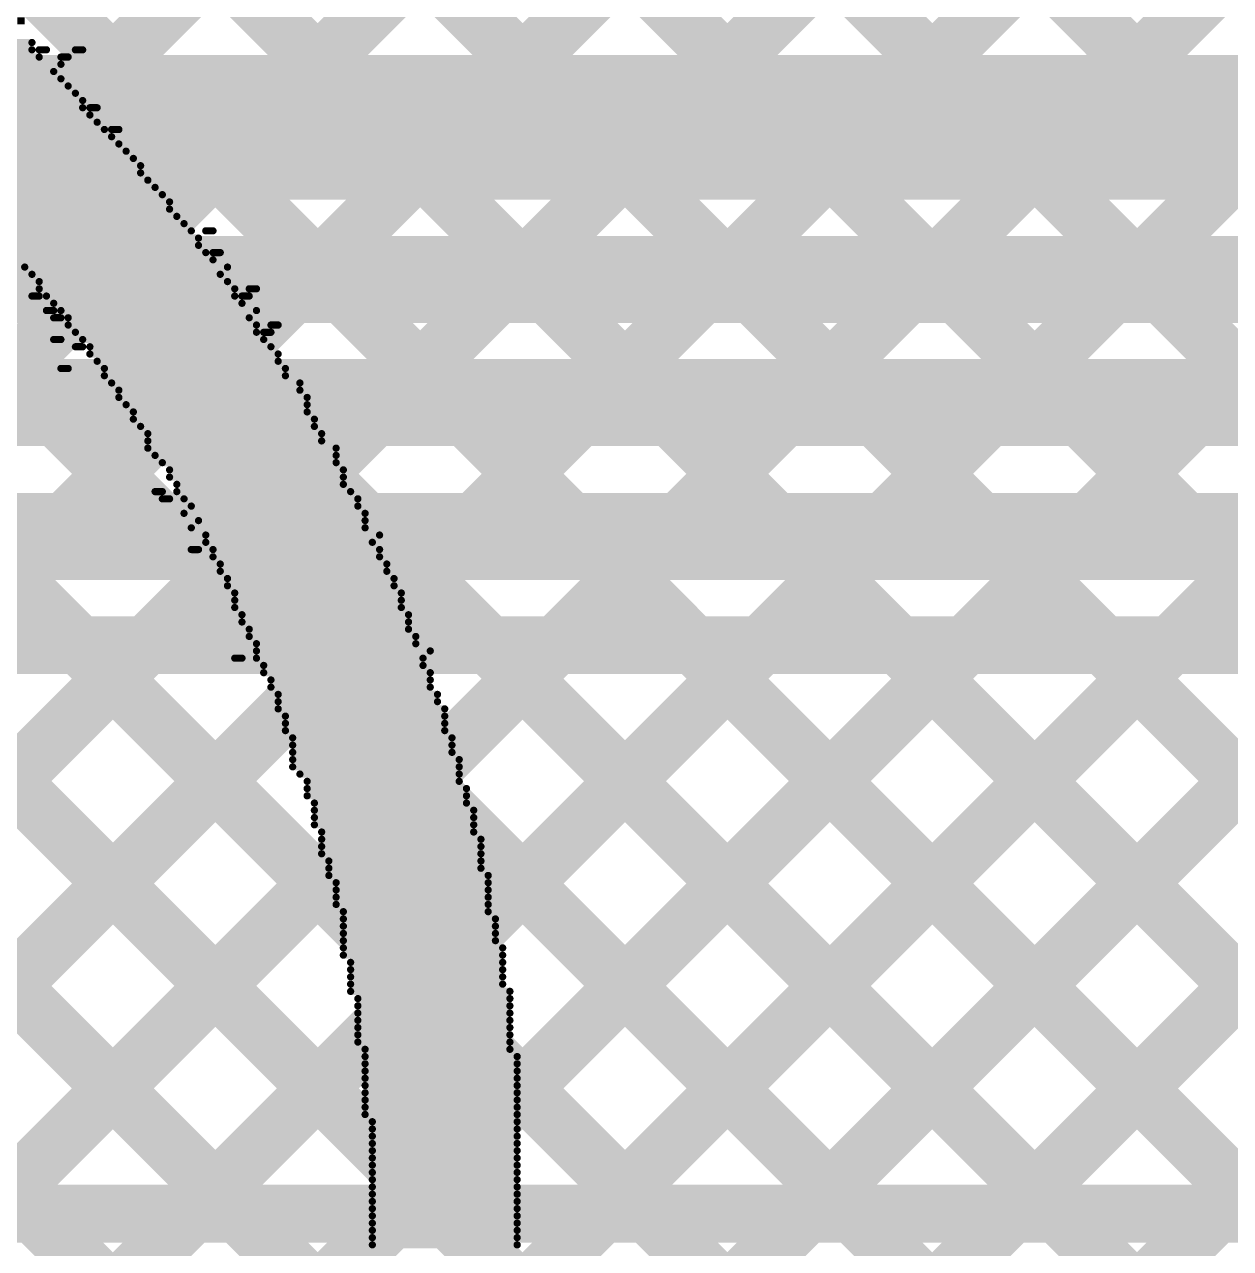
# Model space of a CAD drawing. Header units: millimetres. Extents: x -0.08 to 7.12, y -0.08 to 3.98.
# Drawn here: x 3.8312 to 3.9977, y 2.5132 to 2.6822 of the extents above; entities that cross this region are included whole.
import ezdxf

# ---------------------------------------------------------------- set-up
doc = ezdxf.new("R2010")
doc.units = ezdxf.units.MM
doc.header["$MEASUREMENT"] = 0
for name, color, linetype in [('BottomLayer', 5, 'Continuous'), ('BottomOverlay', 54, 'Continuous'), ('TopLayer', 1, 'Continuous')]:
    doc.layers.add(name, color=color, linetype=linetype)

msp = doc.modelspace()

# ---------------------------------------------------------------- linework, layer by layer
at = {"layer": 'BottomLayer'}
for points, const_width in [([(1.75475, 2.668), (4.32261, 2.668)], 0.02), ([(1.76378, 2.649), (4.32261, 2.649)], 0.008), ([(3.83997, 2.645), (3.84397, 2.649)], 0.008), ([(3.84287, 2.649), (3.84687, 2.645)], 0.008), ([(3.86825, 2.645), (3.87225, 2.649)], 0.008), ([(3.87115, 2.649), (3.87515, 2.645)], 0.008), ([(3.89654, 2.645), (3.90054, 2.649)], 0.008), ([(3.89944, 2.649), (3.90344, 2.645)], 0.008), ([(3.92482, 2.645), (3.92882, 2.649)], 0.008), ([(3.92772, 2.649), (3.93172, 2.645)], 0.008), ([(3.9531, 2.645), (3.9571, 2.649)], 0.008), ([(3.95601, 2.649), (3.96001, 2.645)], 0.008), ([(3.98139, 2.645), (3.98539, 2.649)], 0.008), ([(3.98429, 2.649), (3.98829, 2.645)], 0.008), ([(1.24754, 2.645), (4.34647, 2.645)], 0.008), ([(1.24754, 2.63), (4.35269, 2.63)], 0.012), ([(1.25451, 2.61151), (4.38419, 2.61151)], 0.012), ([(1.26072, 2.59651), (4.38419, 2.59651)], 0.008), ([(3.66285, 2.41132), (3.84804, 2.59651)], 0.008), ([(3.69114, 2.41132), (3.87633, 2.59651)], 0.008), ([(3.71942, 2.41132), (3.90461, 2.59651)], 0.008), ([(3.74771, 2.41132), (3.93289, 2.59651)], 0.008), ([(3.75394, 2.59651), (3.93913, 2.41132)], 0.008), ([(3.77599, 2.41132), (3.96118, 2.59651)], 0.008), ([(3.78223, 2.59651), (3.96741, 2.41132)], 0.008), ([(3.80428, 2.41132), (3.98946, 2.59651)], 0.008), ([(3.81051, 2.59651), (3.9957, 2.41132)], 0.008), ([(3.83256, 2.41132), (4.01775, 2.59651)], 0.008), ([(3.8388, 2.59651), (4.02398, 2.41132)], 0.008), ([(3.86084, 2.41132), (4.04603, 2.59651)], 0.008), ([(3.86708, 2.59651), (4.05227, 2.41132)], 0.008), ([(3.88913, 2.41132), (4.07432, 2.59651)], 0.008), ([(3.89536, 2.59651), (4.08055, 2.41132)], 0.008), ([(3.92365, 2.59651), (4.10884, 2.41132)], 0.008), ([(3.95193, 2.59651), (4.13712, 2.41132)], 0.008), ([(3.98022, 2.59651), (4.1654, 2.41132)], 0.008)]:
    msp.add_lwpolyline(points, dxfattribs=dict(at, const_width=const_width))
at = {"layer": 'BottomLayer', "const_width": 0.004}
for points in [[(3.84087, 2.649, 1), (3.84487, 2.649, 1)], [(3.84197, 2.649, 1), (3.84597, 2.649, 1)], [(3.86915, 2.649, 1), (3.87315, 2.649, 1)], [(3.87025, 2.649, 1), (3.87425, 2.649, 1)], [(3.89744, 2.649, 1), (3.90144, 2.649, 1)], [(3.89854, 2.649, 1), (3.90254, 2.649, 1)], [(3.92572, 2.649, 1), (3.92972, 2.649, 1)], [(3.92682, 2.649, 1), (3.93082, 2.649, 1)], [(3.95401, 2.649, 1), (3.95801, 2.649, 1)], [(3.9551, 2.649, 1), (3.9591, 2.649, 1)], [(3.98229, 2.649, 1), (3.98629, 2.649, 1)], [(3.98339, 2.649, 1), (3.98739, 2.649, 1)], [(3.83797, 2.645, 1), (3.84197, 2.645, 1)], [(3.84487, 2.645, 1), (3.84887, 2.645, 1)], [(3.86625, 2.645, 1), (3.87025, 2.645, 1)], [(3.87315, 2.645, 1), (3.87715, 2.645, 1)], [(3.89454, 2.645, 1), (3.89854, 2.645, 1)], [(3.90144, 2.645, 1), (3.90544, 2.645, 1)], [(3.92282, 2.645, 1), (3.92682, 2.645, 1)], [(3.92972, 2.645, 1), (3.93372, 2.645, 1)], [(3.9511, 2.645, 1), (3.9551, 2.645, 1)], [(3.95801, 2.645, 1), (3.96201, 2.645, 1)], [(3.97939, 2.645, 1), (3.98339, 2.645, 1)], [(3.98629, 2.645, 1), (3.99029, 2.645, 1)], [(3.8368, 2.59651, 1), (3.8408, 2.59651, 1)], [(3.84604, 2.59651, 1), (3.85004, 2.59651, 1)], [(3.86508, 2.59651, 1), (3.86908, 2.59651, 1)], [(3.87433, 2.59651, 1), (3.87833, 2.59651, 1)], [(3.89336, 2.59651, 1), (3.89736, 2.59651, 1)], [(3.90261, 2.59651, 1), (3.90661, 2.59651, 1)], [(3.92165, 2.59651, 1), (3.92565, 2.59651, 1)], [(3.93089, 2.59651, 1), (3.93489, 2.59651, 1)], [(3.94993, 2.59651, 1), (3.95393, 2.59651, 1)], [(3.95918, 2.59651, 1), (3.96318, 2.59651, 1)], [(3.97822, 2.59651, 1), (3.98222, 2.59651, 1)], [(3.98746, 2.59651, 1), (3.99146, 2.59651, 1)]]:
    msp.add_lwpolyline(points, format="xyb", close=True, dxfattribs=at)
at = {"layer": 'BottomOverlay', "const_width": 0.001}
for points in [[(3.83024, 2.68271), (3.83124, 2.68271)], [(3.79924, 2.67971), (3.83224, 2.67971)], [(3.80024, 2.67871), (3.83224, 2.67871)], [(3.83324, 2.67871), (3.83424, 2.67871)], [(3.83824, 2.67871), (3.83924, 2.67871)], [(3.80224, 2.67771), (3.83324, 2.67771)], [(3.80324, 2.67671), (3.83624, 2.67671)], [(3.83624, 2.67771), (3.83724, 2.67771)], [(3.80424, 2.67571), (3.83524, 2.67571)], [(3.80524, 2.67471), (3.83624, 2.67471)], [(3.80524, 2.67371), (3.83724, 2.67371)], [(3.80824, 2.67271), (3.83824, 2.67271)], [(3.80924, 2.67171), (3.83924, 2.67171)], [(3.80924, 2.67071), (3.83924, 2.67071)], [(3.81124, 2.66971), (3.84024, 2.66971)], [(3.84024, 2.67071), (3.84124, 2.67071)], [(3.81224, 2.66871), (3.84124, 2.66871)], [(3.81324, 2.66771), (3.84224, 2.66771)], [(3.81424, 2.66671), (3.84324, 2.66671)], [(3.84324, 2.66771), (3.84424, 2.66771)], [(3.81524, 2.66571), (3.84424, 2.66571)], [(3.81624, 2.66471), (3.84524, 2.66471)], [(3.81724, 2.66371), (3.84624, 2.66371)], [(3.81824, 2.66271), (3.84724, 2.66271)], [(3.81924, 2.66171), (3.84724, 2.66171)], [(3.82024, 2.66071), (3.84824, 2.66071)], [(3.82024, 2.65971), (3.84924, 2.65971)], [(3.82224, 2.65871), (3.85024, 2.65871)], [(3.82324, 2.65771), (3.85124, 2.65771)], [(3.82424, 2.65671), (3.85124, 2.65671)], [(3.82524, 2.65571), (3.85224, 2.65571)], [(3.82624, 2.65471), (3.85324, 2.65471)], [(3.82724, 2.65371), (3.85424, 2.65371)], [(3.85624, 2.65371), (3.85724, 2.65371)], [(3.82824, 2.65271), (3.85524, 2.65271)], [(3.82824, 2.65171), (3.85524, 2.65171)], [(3.82924, 2.65071), (3.85624, 2.65071)], [(3.83024, 2.64971), (3.85724, 2.64971)], [(3.85724, 2.65071), (3.85824, 2.65071)], [(3.83124, 2.64871), (3.85924, 2.64871)], [(3.83224, 2.64771), (3.85824, 2.64771)], [(3.83324, 2.64671), (3.85924, 2.64671)], [(3.83224, 2.64471), (3.83324, 2.64471)], [(3.83324, 2.64571), (3.86024, 2.64571)], [(3.83424, 2.64471), (3.86024, 2.64471)], [(3.86124, 2.64471), (3.86224, 2.64471)], [(3.86224, 2.64571), (3.86324, 2.64571)], [(3.83424, 2.64271), (3.83524, 2.64271)], [(3.83524, 2.64371), (3.86124, 2.64371)], [(3.83624, 2.64271), (3.86324, 2.64271)], [(3.83524, 2.64171), (3.83624, 2.64171)], [(3.83724, 2.64171), (3.86224, 2.64171)], [(3.83724, 2.64071), (3.86324, 2.64071)], [(3.83824, 2.63971), (3.86324, 2.63971)], [(3.86424, 2.63971), (3.86524, 2.63971)], [(3.86524, 2.64071), (3.86624, 2.64071)], [(3.83524, 2.63871), (3.83624, 2.63871)], [(3.83824, 2.63771), (3.83924, 2.63771)], [(3.83924, 2.63871), (3.86424, 2.63871)], [(3.84024, 2.63771), (3.86524, 2.63771)], [(3.84024, 2.63671), (3.86624, 2.63671)], [(3.83624, 2.63471), (3.83724, 2.63471)], [(3.84124, 2.63571), (3.86624, 2.63571)], [(3.84224, 2.63471), (3.86724, 2.63471)], [(3.84224, 2.63371), (3.86724, 2.63371)], [(3.84324, 2.63271), (3.86924, 2.63271)], [(3.84424, 2.63171), (3.86924, 2.63171)], [(3.84424, 2.63071), (3.87024, 2.63071)], [(3.84524, 2.62971), (3.87024, 2.62971)], [(3.84624, 2.62871), (3.87024, 2.62871)], [(3.84624, 2.62771), (3.87124, 2.62771)], [(3.84724, 2.62671), (3.87124, 2.62671)], [(3.84824, 2.62571), (3.87224, 2.62571)], [(3.84824, 2.62471), (3.87224, 2.62471)], [(3.84824, 2.62371), (3.87424, 2.62371)], [(3.84924, 2.62271), (3.87424, 2.62271)], [(3.85024, 2.62171), (3.87424, 2.62171)], [(3.85124, 2.62071), (3.87524, 2.62071)], [(3.85124, 2.61971), (3.87524, 2.61971)], [(3.84924, 2.61771), (3.85024, 2.61771)], [(3.85224, 2.61871), (3.87524, 2.61871)], [(3.85224, 2.61771), (3.87624, 2.61771)], [(3.85024, 2.61671), (3.85124, 2.61671)], [(3.85324, 2.61671), (3.87724, 2.61671)], [(3.85424, 2.61571), (3.87724, 2.61571)], [(3.85324, 2.61471), (3.87824, 2.61471)], [(3.85424, 2.61271), (3.87824, 2.61271)], [(3.85524, 2.61371), (3.87824, 2.61371)], [(3.85624, 2.61171), (3.88024, 2.61171)], [(3.85624, 2.61071), (3.87924, 2.61071)], [(3.85424, 2.60971), (3.85524, 2.60971)], [(3.85724, 2.60971), (3.88024, 2.60971)], [(3.85724, 2.60871), (3.88024, 2.60871)], [(3.85824, 2.60771), (3.88124, 2.60771)], [(3.85824, 2.60671), (3.88124, 2.60671)], [(3.85924, 2.60571), (3.88224, 2.60571)], [(3.85924, 2.60471), (3.88224, 2.60471)], [(3.86024, 2.60371), (3.88324, 2.60371)], [(3.86024, 2.60271), (3.88324, 2.60271)], [(3.86024, 2.60171), (3.88324, 2.60171)], [(3.86124, 2.60071), (3.88424, 2.60071)], [(3.86124, 2.59971), (3.88424, 2.59971)], [(3.86224, 2.59871), (3.88424, 2.59871)], [(3.86224, 2.59771), (3.88524, 2.59771)], [(3.86324, 2.59671), (3.88524, 2.59671)], [(3.86324, 2.59571), (3.88724, 2.59571)], [(3.86024, 2.59471), (3.86124, 2.59471)], [(3.86324, 2.59471), (3.88624, 2.59471)], [(3.86424, 2.59371), (3.88624, 2.59371)], [(3.86424, 2.59271), (3.88724, 2.59271)], [(3.86524, 2.59171), (3.88724, 2.59171)], [(3.86524, 2.59071), (3.88724, 2.59071)], [(3.86624, 2.58971), (3.88824, 2.58971)], [(3.86624, 2.58871), (3.88824, 2.58871)], [(3.86624, 2.58771), (3.88924, 2.58771)], [(3.86724, 2.58671), (3.88924, 2.58671)], [(3.86724, 2.58571), (3.88924, 2.58571)], [(3.86724, 2.58471), (3.88924, 2.58471)], [(3.86824, 2.58371), (3.89024, 2.58371)], [(3.86824, 2.58271), (3.89024, 2.58271)], [(3.86824, 2.58171), (3.89024, 2.58171)], [(3.86824, 2.58071), (3.89124, 2.58071)], [(3.86824, 2.57971), (3.89124, 2.57971)], [(3.86924, 2.57871), (3.89124, 2.57871)], [(3.87024, 2.57771), (3.89124, 2.57771)], [(3.87024, 2.57671), (3.89224, 2.57671)], [(3.87024, 2.57571), (3.89224, 2.57571)], [(3.87124, 2.57471), (3.89224, 2.57471)], [(3.87124, 2.57371), (3.89324, 2.57371)], [(3.87124, 2.57271), (3.89324, 2.57271)], [(3.87124, 2.57171), (3.89324, 2.57171)], [(3.87224, 2.57071), (3.89324, 2.57071)], [(3.87224, 2.56971), (3.89424, 2.56971)], [(3.87224, 2.56871), (3.89424, 2.56871)], [(3.87224, 2.56771), (3.89424, 2.56771)], [(3.87324, 2.56671), (3.89424, 2.56671)], [(3.87324, 2.56571), (3.89424, 2.56571)], [(3.87324, 2.56471), (3.89524, 2.56471)], [(3.87424, 2.56371), (3.89524, 2.56371)], [(3.87424, 2.56271), (3.89524, 2.56271)], [(3.87424, 2.56171), (3.89524, 2.56171)], [(3.87424, 2.56071), (3.89524, 2.56071)], [(3.87524, 2.55971), (3.89524, 2.55971)], [(3.87524, 2.55871), (3.89624, 2.55871)], [(3.87524, 2.55771), (3.89624, 2.55771)], [(3.87524, 2.55671), (3.89624, 2.55671)], [(3.87524, 2.55571), (3.89624, 2.55571)], [(3.87524, 2.55471), (3.89724, 2.55471)], [(3.87524, 2.55371), (3.89724, 2.55371)], [(3.87624, 2.55271), (3.89724, 2.55271)], [(3.87624, 2.55171), (3.89724, 2.55171)], [(3.87624, 2.55071), (3.89724, 2.55071)], [(3.87624, 2.54971), (3.89724, 2.54971)], [(3.87624, 2.54871), (3.89824, 2.54871)], [(3.87724, 2.54771), (3.89824, 2.54771)], [(3.87724, 2.54671), (3.89824, 2.54671)], [(3.87724, 2.54571), (3.89824, 2.54571)], [(3.87724, 2.54471), (3.89824, 2.54471)], [(3.87724, 2.54371), (3.89824, 2.54371)], [(3.87724, 2.54271), (3.89824, 2.54271)], [(3.87724, 2.54171), (3.89824, 2.54171)], [(3.87824, 2.54071), (3.89824, 2.54071)], [(3.87824, 2.53971), (3.89924, 2.53971)], [(3.87824, 2.53871), (3.89924, 2.53871)], [(3.87824, 2.53771), (3.89924, 2.53771)], [(3.87824, 2.53671), (3.89924, 2.53671)], [(3.87824, 2.53571), (3.89924, 2.53571)], [(3.87824, 2.53471), (3.89924, 2.53471)], [(3.87824, 2.53371), (3.89924, 2.53371)], [(3.87824, 2.53271), (3.89924, 2.53271)], [(3.87824, 2.53171), (3.89924, 2.53171)], [(3.87924, 2.53071), (3.89924, 2.53071)], [(3.87924, 2.52971), (3.89924, 2.52971)], [(3.87924, 2.52871), (3.89924, 2.52871)], [(3.87924, 2.52771), (3.89924, 2.52771)], [(3.87924, 2.52671), (3.89924, 2.52671)], [(3.87924, 2.52571), (3.89924, 2.52571)], [(3.87924, 2.52471), (3.89924, 2.52471)], [(3.87924, 2.52371), (3.89924, 2.52371)], [(3.87924, 2.52271), (3.89924, 2.52271)], [(3.87924, 2.52171), (3.89924, 2.52171)], [(3.87924, 2.52071), (3.89924, 2.52071)], [(3.87924, 2.51971), (3.89924, 2.51971)], [(3.87924, 2.51871), (3.89924, 2.51871)], [(3.87924, 2.51771), (3.89924, 2.51771)], [(3.87924, 2.51671), (3.89924, 2.51671)], [(3.87924, 2.51571), (3.89924, 2.51571)], [(3.87924, 2.51471), (3.89924, 2.51471)], [(3.87924, 2.51371), (3.89924, 2.51371)]]:
    msp.add_lwpolyline(points, dxfattribs=at)
at = {"layer": 'BottomOverlay', "const_width": 0.0005}
for points in [[(3.83199, 2.67971, 1), (3.83249, 2.67971, 1)], [(3.83199, 2.67871, 1), (3.83249, 2.67871, 1)], [(3.83299, 2.67871, 1), (3.83349, 2.67871, 1)], [(3.83399, 2.67871, 1), (3.83449, 2.67871, 1)], [(3.83799, 2.67871, 1), (3.83849, 2.67871, 1)], [(3.83899, 2.67871, 1), (3.83949, 2.67871, 1)], [(3.83299, 2.67771, 1), (3.83349, 2.67771, 1)], [(3.83599, 2.67771, 1), (3.83649, 2.67771, 1)], [(3.83599, 2.67671, 1), (3.83649, 2.67671, 1)], [(3.83699, 2.67771, 1), (3.83749, 2.67771, 1)], [(3.83499, 2.67571, 1), (3.83549, 2.67571, 1)], [(3.83599, 2.67471, 1), (3.83649, 2.67471, 1)], [(3.83699, 2.67371, 1), (3.83749, 2.67371, 1)], [(3.83799, 2.67271, 1), (3.83849, 2.67271, 1)], [(3.83899, 2.67171, 1), (3.83949, 2.67171, 1)], [(3.83899, 2.67071, 1), (3.83949, 2.67071, 1)], [(3.83999, 2.67071, 1), (3.84049, 2.67071, 1)], [(3.83999, 2.66971, 1), (3.84049, 2.66971, 1)], [(3.84099, 2.67071, 1), (3.84149, 2.67071, 1)], [(3.84099, 2.66871, 1), (3.84149, 2.66871, 1)], [(3.84199, 2.66771, 1), (3.84249, 2.66771, 1)], [(3.84299, 2.66771, 1), (3.84349, 2.66771, 1)], [(3.84299, 2.66671, 1), (3.84349, 2.66671, 1)], [(3.84399, 2.66771, 1), (3.84449, 2.66771, 1)], [(3.84399, 2.66571, 1), (3.84449, 2.66571, 1)], [(3.84499, 2.66471, 1), (3.84549, 2.66471, 1)], [(3.84599, 2.66371, 1), (3.84649, 2.66371, 1)], [(3.84699, 2.66271, 1), (3.84749, 2.66271, 1)], [(3.84699, 2.66171, 1), (3.84749, 2.66171, 1)], [(3.84799, 2.66071, 1), (3.84849, 2.66071, 1)], [(3.84899, 2.65971, 1), (3.84949, 2.65971, 1)], [(3.84999, 2.65871, 1), (3.85049, 2.65871, 1)], [(3.85099, 2.65771, 1), (3.85149, 2.65771, 1)], [(3.85099, 2.65671, 1), (3.85149, 2.65671, 1)], [(3.85199, 2.65571, 1), (3.85249, 2.65571, 1)], [(3.85299, 2.65471, 1), (3.85349, 2.65471, 1)], [(3.85399, 2.65371, 1), (3.85449, 2.65371, 1)], [(3.85599, 2.65371, 1), (3.85649, 2.65371, 1)], [(3.85699, 2.65371, 1), (3.85749, 2.65371, 1)], [(3.85499, 2.65271, 1), (3.85549, 2.65271, 1)], [(3.85499, 2.65171, 1), (3.85549, 2.65171, 1)], [(3.85599, 2.65071, 1), (3.85649, 2.65071, 1)], [(3.85699, 2.65071, 1), (3.85749, 2.65071, 1)], [(3.85699, 2.64971, 1), (3.85749, 2.64971, 1)], [(3.85799, 2.65071, 1), (3.85849, 2.65071, 1)], [(3.83099, 2.64871, 1), (3.83149, 2.64871, 1)], [(3.85899, 2.64871, 1), (3.85949, 2.64871, 1)], [(3.83199, 2.64771, 1), (3.83249, 2.64771, 1)], [(3.83299, 2.64671, 1), (3.83349, 2.64671, 1)], [(3.85799, 2.64771, 1), (3.85849, 2.64771, 1)], [(3.85899, 2.64671, 1), (3.85949, 2.64671, 1)], [(3.83199, 2.64471, 1), (3.83249, 2.64471, 1)], [(3.83299, 2.64571, 1), (3.83349, 2.64571, 1)], [(3.83299, 2.64471, 1), (3.83349, 2.64471, 1)], [(3.83399, 2.64471, 1), (3.83449, 2.64471, 1)], [(3.85999, 2.64571, 1), (3.86049, 2.64571, 1)], [(3.85999, 2.64471, 1), (3.86049, 2.64471, 1)], [(3.86099, 2.64471, 1), (3.86149, 2.64471, 1)], [(3.86199, 2.64571, 1), (3.86249, 2.64571, 1)], [(3.86199, 2.64471, 1), (3.86249, 2.64471, 1)], [(3.86299, 2.64571, 1), (3.86349, 2.64571, 1)], [(3.83399, 2.64271, 1), (3.83449, 2.64271, 1)], [(3.83499, 2.64371, 1), (3.83549, 2.64371, 1)], [(3.83499, 2.64271, 1), (3.83549, 2.64271, 1)], [(3.83599, 2.64271, 1), (3.83649, 2.64271, 1)], [(3.86099, 2.64371, 1), (3.86149, 2.64371, 1)], [(3.86299, 2.64271, 1), (3.86349, 2.64271, 1)], [(3.83499, 2.64171, 1), (3.83549, 2.64171, 1)], [(3.83599, 2.64171, 1), (3.83649, 2.64171, 1)], [(3.83699, 2.64171, 1), (3.83749, 2.64171, 1)], [(3.86199, 2.64171, 1), (3.86249, 2.64171, 1)], [(3.83699, 2.64071, 1), (3.83749, 2.64071, 1)], [(3.83799, 2.63971, 1), (3.83849, 2.63971, 1)], [(3.86299, 2.64071, 1), (3.86349, 2.64071, 1)], [(3.86299, 2.63971, 1), (3.86349, 2.63971, 1)], [(3.86399, 2.63971, 1), (3.86449, 2.63971, 1)], [(3.86499, 2.64071, 1), (3.86549, 2.64071, 1)], [(3.86499, 2.63971, 1), (3.86549, 2.63971, 1)], [(3.86599, 2.64071, 1), (3.86649, 2.64071, 1)], [(3.83499, 2.63871, 1), (3.83549, 2.63871, 1)], [(3.83599, 2.63871, 1), (3.83649, 2.63871, 1)], [(3.83799, 2.63771, 1), (3.83849, 2.63771, 1)], [(3.83899, 2.63871, 1), (3.83949, 2.63871, 1)], [(3.83899, 2.63771, 1), (3.83949, 2.63771, 1)], [(3.83999, 2.63771, 1), (3.84049, 2.63771, 1)], [(3.86399, 2.63871, 1), (3.86449, 2.63871, 1)], [(3.86499, 2.63771, 1), (3.86549, 2.63771, 1)], [(3.83999, 2.63671, 1), (3.84049, 2.63671, 1)], [(3.86599, 2.63671, 1), (3.86649, 2.63671, 1)], [(3.83599, 2.63471, 1), (3.83649, 2.63471, 1)], [(3.83699, 2.63471, 1), (3.83749, 2.63471, 1)], [(3.84099, 2.63571, 1), (3.84149, 2.63571, 1)], [(3.84199, 2.63471, 1), (3.84249, 2.63471, 1)], [(3.86599, 2.63571, 1), (3.86649, 2.63571, 1)], [(3.86699, 2.63471, 1), (3.86749, 2.63471, 1)], [(3.84199, 2.63371, 1), (3.84249, 2.63371, 1)], [(3.84299, 2.63271, 1), (3.84349, 2.63271, 1)], [(3.86699, 2.63371, 1), (3.86749, 2.63371, 1)], [(3.86899, 2.63271, 1), (3.86949, 2.63271, 1)], [(3.84399, 2.63171, 1), (3.84449, 2.63171, 1)], [(3.86899, 2.63171, 1), (3.86949, 2.63171, 1)], [(3.84399, 2.63071, 1), (3.84449, 2.63071, 1)], [(3.84499, 2.62971, 1), (3.84549, 2.62971, 1)], [(3.86999, 2.63071, 1), (3.87049, 2.63071, 1)], [(3.86999, 2.62971, 1), (3.87049, 2.62971, 1)], [(3.84599, 2.62871, 1), (3.84649, 2.62871, 1)], [(3.84599, 2.62771, 1), (3.84649, 2.62771, 1)], [(3.86999, 2.62871, 1), (3.87049, 2.62871, 1)], [(3.87099, 2.62771, 1), (3.87149, 2.62771, 1)], [(3.84699, 2.62671, 1), (3.84749, 2.62671, 1)], [(3.87099, 2.62671, 1), (3.87149, 2.62671, 1)], [(3.84799, 2.62571, 1), (3.84849, 2.62571, 1)], [(3.84799, 2.62471, 1), (3.84849, 2.62471, 1)], [(3.87199, 2.62571, 1), (3.87249, 2.62571, 1)], [(3.87199, 2.62471, 1), (3.87249, 2.62471, 1)], [(3.84799, 2.62371, 1), (3.84849, 2.62371, 1)], [(3.84899, 2.62271, 1), (3.84949, 2.62271, 1)], [(3.87399, 2.62371, 1), (3.87449, 2.62371, 1)], [(3.87399, 2.62271, 1), (3.87449, 2.62271, 1)], [(3.84999, 2.62171, 1), (3.85049, 2.62171, 1)], [(3.85099, 2.62071, 1), (3.85149, 2.62071, 1)], [(3.87399, 2.62171, 1), (3.87449, 2.62171, 1)], [(3.87499, 2.62071, 1), (3.87549, 2.62071, 1)], [(3.85099, 2.61971, 1), (3.85149, 2.61971, 1)], [(3.87499, 2.61971, 1), (3.87549, 2.61971, 1)], [(3.84899, 2.61771, 1), (3.84949, 2.61771, 1)], [(3.84999, 2.61771, 1), (3.85049, 2.61771, 1)], [(3.85199, 2.61871, 1), (3.85249, 2.61871, 1)], [(3.85199, 2.61771, 1), (3.85249, 2.61771, 1)], [(3.87499, 2.61871, 1), (3.87549, 2.61871, 1)], [(3.87599, 2.61771, 1), (3.87649, 2.61771, 1)], [(3.84999, 2.61671, 1), (3.85049, 2.61671, 1)], [(3.85099, 2.61671, 1), (3.85149, 2.61671, 1)], [(3.85299, 2.61671, 1), (3.85349, 2.61671, 1)], [(3.85399, 2.61571, 1), (3.85449, 2.61571, 1)], [(3.87699, 2.61671, 1), (3.87749, 2.61671, 1)], [(3.87699, 2.61571, 1), (3.87749, 2.61571, 1)], [(3.85299, 2.61471, 1), (3.85349, 2.61471, 1)], [(3.87799, 2.61471, 1), (3.87849, 2.61471, 1)], [(3.85399, 2.61271, 1), (3.85449, 2.61271, 1)], [(3.85499, 2.61371, 1), (3.85549, 2.61371, 1)], [(3.87799, 2.61371, 1), (3.87849, 2.61371, 1)], [(3.87799, 2.61271, 1), (3.87849, 2.61271, 1)], [(3.85599, 2.61171, 1), (3.85649, 2.61171, 1)], [(3.85599, 2.61071, 1), (3.85649, 2.61071, 1)], [(3.87899, 2.61071, 1), (3.87949, 2.61071, 1)], [(3.87999, 2.61171, 1), (3.88049, 2.61171, 1)], [(3.85399, 2.60971, 1), (3.85449, 2.60971, 1)], [(3.85499, 2.60971, 1), (3.85549, 2.60971, 1)], [(3.85699, 2.60971, 1), (3.85749, 2.60971, 1)], [(3.87999, 2.60971, 1), (3.88049, 2.60971, 1)], [(3.85699, 2.60871, 1), (3.85749, 2.60871, 1)], [(3.85799, 2.60771, 1), (3.85849, 2.60771, 1)], [(3.87999, 2.60871, 1), (3.88049, 2.60871, 1)], [(3.88099, 2.60771, 1), (3.88149, 2.60771, 1)], [(3.85799, 2.60671, 1), (3.85849, 2.60671, 1)], [(3.85899, 2.60571, 1), (3.85949, 2.60571, 1)], [(3.88099, 2.60671, 1), (3.88149, 2.60671, 1)], [(3.88199, 2.60571, 1), (3.88249, 2.60571, 1)], [(3.85899, 2.60471, 1), (3.85949, 2.60471, 1)], [(3.88199, 2.60471, 1), (3.88249, 2.60471, 1)], [(3.85999, 2.60371, 1), (3.86049, 2.60371, 1)], [(3.85999, 2.60271, 1), (3.86049, 2.60271, 1)], [(3.88299, 2.60371, 1), (3.88349, 2.60371, 1)], [(3.88299, 2.60271, 1), (3.88349, 2.60271, 1)], [(3.85999, 2.60171, 1), (3.86049, 2.60171, 1)], [(3.86099, 2.60071, 1), (3.86149, 2.60071, 1)], [(3.88299, 2.60171, 1), (3.88349, 2.60171, 1)], [(3.88399, 2.60071, 1), (3.88449, 2.60071, 1)], [(3.86099, 2.59971, 1), (3.86149, 2.59971, 1)], [(3.88399, 2.59971, 1), (3.88449, 2.59971, 1)], [(3.86199, 2.59871, 1), (3.86249, 2.59871, 1)], [(3.86199, 2.59771, 1), (3.86249, 2.59771, 1)], [(3.88399, 2.59871, 1), (3.88449, 2.59871, 1)], [(3.88499, 2.59771, 1), (3.88549, 2.59771, 1)], [(3.86299, 2.59671, 1), (3.86349, 2.59671, 1)], [(3.86299, 2.59571, 1), (3.86349, 2.59571, 1)], [(3.88499, 2.59671, 1), (3.88549, 2.59671, 1)], [(3.88699, 2.59571, 1), (3.88749, 2.59571, 1)], [(3.85999, 2.59471, 1), (3.86049, 2.59471, 1)], [(3.86099, 2.59471, 1), (3.86149, 2.59471, 1)], [(3.86299, 2.59471, 1), (3.86349, 2.59471, 1)], [(3.86399, 2.59371, 1), (3.86449, 2.59371, 1)], [(3.88599, 2.59471, 1), (3.88649, 2.59471, 1)], [(3.88599, 2.59371, 1), (3.88649, 2.59371, 1)], [(3.86399, 2.59271, 1), (3.86449, 2.59271, 1)], [(3.88699, 2.59271, 1), (3.88749, 2.59271, 1)], [(3.86499, 2.59171, 1), (3.86549, 2.59171, 1)], [(3.86499, 2.59071, 1), (3.86549, 2.59071, 1)], [(3.88699, 2.59171, 1), (3.88749, 2.59171, 1)], [(3.88699, 2.59071, 1), (3.88749, 2.59071, 1)], [(3.86599, 2.58971, 1), (3.86649, 2.58971, 1)], [(3.86599, 2.58871, 1), (3.86649, 2.58871, 1)], [(3.88799, 2.58971, 1), (3.88849, 2.58971, 1)], [(3.88799, 2.58871, 1), (3.88849, 2.58871, 1)], [(3.86599, 2.58771, 1), (3.86649, 2.58771, 1)], [(3.88899, 2.58771, 1), (3.88949, 2.58771, 1)], [(3.86699, 2.58671, 1), (3.86749, 2.58671, 1)], [(3.86699, 2.58571, 1), (3.86749, 2.58571, 1)], [(3.88899, 2.58671, 1), (3.88949, 2.58671, 1)], [(3.88899, 2.58571, 1), (3.88949, 2.58571, 1)], [(3.86699, 2.58471, 1), (3.86749, 2.58471, 1)], [(3.86799, 2.58371, 1), (3.86849, 2.58371, 1)], [(3.88899, 2.58471, 1), (3.88949, 2.58471, 1)], [(3.88999, 2.58371, 1), (3.89049, 2.58371, 1)], [(3.86799, 2.58271, 1), (3.86849, 2.58271, 1)], [(3.88999, 2.58271, 1), (3.89049, 2.58271, 1)], [(3.86799, 2.58171, 1), (3.86849, 2.58171, 1)], [(3.86799, 2.58071, 1), (3.86849, 2.58071, 1)], [(3.88999, 2.58171, 1), (3.89049, 2.58171, 1)], [(3.89099, 2.58071, 1), (3.89149, 2.58071, 1)], [(3.86799, 2.57971, 1), (3.86849, 2.57971, 1)], [(3.86899, 2.57871, 1), (3.86949, 2.57871, 1)], [(3.89099, 2.57971, 1), (3.89149, 2.57971, 1)], [(3.89099, 2.57871, 1), (3.89149, 2.57871, 1)], [(3.86999, 2.57771, 1), (3.87049, 2.57771, 1)], [(3.89099, 2.57771, 1), (3.89149, 2.57771, 1)], [(3.86999, 2.57671, 1), (3.87049, 2.57671, 1)], [(3.86999, 2.57571, 1), (3.87049, 2.57571, 1)], [(3.89199, 2.57671, 1), (3.89249, 2.57671, 1)], [(3.89199, 2.57571, 1), (3.89249, 2.57571, 1)], [(3.87099, 2.57471, 1), (3.87149, 2.57471, 1)], [(3.87099, 2.57371, 1), (3.87149, 2.57371, 1)], [(3.89199, 2.57471, 1), (3.89249, 2.57471, 1)], [(3.89299, 2.57371, 1), (3.89349, 2.57371, 1)], [(3.87099, 2.57271, 1), (3.87149, 2.57271, 1)], [(3.87099, 2.57171, 1), (3.87149, 2.57171, 1)], [(3.89299, 2.57271, 1), (3.89349, 2.57271, 1)], [(3.89299, 2.57171, 1), (3.89349, 2.57171, 1)], [(3.87199, 2.57071, 1), (3.87249, 2.57071, 1)], [(3.89299, 2.57071, 1), (3.89349, 2.57071, 1)], [(3.87199, 2.56971, 1), (3.87249, 2.56971, 1)], [(3.87199, 2.56871, 1), (3.87249, 2.56871, 1)], [(3.89399, 2.56971, 1), (3.89449, 2.56971, 1)], [(3.89399, 2.56871, 1), (3.89449, 2.56871, 1)], [(3.87199, 2.56771, 1), (3.87249, 2.56771, 1)], [(3.87299, 2.56671, 1), (3.87349, 2.56671, 1)], [(3.89399, 2.56771, 1), (3.89449, 2.56771, 1)], [(3.89399, 2.56671, 1), (3.89449, 2.56671, 1)], [(3.87299, 2.56571, 1), (3.87349, 2.56571, 1)], [(3.89399, 2.56571, 1), (3.89449, 2.56571, 1)], [(3.87299, 2.56471, 1), (3.87349, 2.56471, 1)], [(3.87399, 2.56371, 1), (3.87449, 2.56371, 1)], [(3.89499, 2.56471, 1), (3.89549, 2.56471, 1)], [(3.89499, 2.56371, 1), (3.89549, 2.56371, 1)], [(3.87399, 2.56271, 1), (3.87449, 2.56271, 1)], [(3.87399, 2.56171, 1), (3.87449, 2.56171, 1)], [(3.89499, 2.56271, 1), (3.89549, 2.56271, 1)], [(3.89499, 2.56171, 1), (3.89549, 2.56171, 1)], [(3.87399, 2.56071, 1), (3.87449, 2.56071, 1)], [(3.89499, 2.56071, 1), (3.89549, 2.56071, 1)], [(3.87499, 2.55971, 1), (3.87549, 2.55971, 1)], [(3.87499, 2.55871, 1), (3.87549, 2.55871, 1)], [(3.89499, 2.55971, 1), (3.89549, 2.55971, 1)], [(3.89599, 2.55871, 1), (3.89649, 2.55871, 1)], [(3.87499, 2.55771, 1), (3.87549, 2.55771, 1)], [(3.87499, 2.55671, 1), (3.87549, 2.55671, 1)], [(3.89599, 2.55771, 1), (3.89649, 2.55771, 1)], [(3.89599, 2.55671, 1), (3.89649, 2.55671, 1)], [(3.87499, 2.55571, 1), (3.87549, 2.55571, 1)], [(3.89599, 2.55571, 1), (3.89649, 2.55571, 1)], [(3.87499, 2.55471, 1), (3.87549, 2.55471, 1)], [(3.87499, 2.55371, 1), (3.87549, 2.55371, 1)], [(3.89699, 2.55471, 1), (3.89749, 2.55471, 1)], [(3.89699, 2.55371, 1), (3.89749, 2.55371, 1)], [(3.87599, 2.55271, 1), (3.87649, 2.55271, 1)], [(3.87599, 2.55171, 1), (3.87649, 2.55171, 1)], [(3.89699, 2.55271, 1), (3.89749, 2.55271, 1)], [(3.89699, 2.55171, 1), (3.89749, 2.55171, 1)], [(3.87599, 2.55071, 1), (3.87649, 2.55071, 1)], [(3.89699, 2.55071, 1), (3.89749, 2.55071, 1)], [(3.87599, 2.54971, 1), (3.87649, 2.54971, 1)], [(3.87599, 2.54871, 1), (3.87649, 2.54871, 1)], [(3.89699, 2.54971, 1), (3.89749, 2.54971, 1)], [(3.89799, 2.54871, 1), (3.89849, 2.54871, 1)], [(3.87699, 2.54771, 1), (3.87749, 2.54771, 1)], [(3.87699, 2.54671, 1), (3.87749, 2.54671, 1)], [(3.89799, 2.54771, 1), (3.89849, 2.54771, 1)], [(3.89799, 2.54671, 1), (3.89849, 2.54671, 1)], [(3.87699, 2.54571, 1), (3.87749, 2.54571, 1)], [(3.87699, 2.54471, 1), (3.87749, 2.54471, 1)], [(3.89799, 2.54571, 1), (3.89849, 2.54571, 1)], [(3.89799, 2.54471, 1), (3.89849, 2.54471, 1)], [(3.87699, 2.54371, 1), (3.87749, 2.54371, 1)], [(3.89799, 2.54371, 1), (3.89849, 2.54371, 1)], [(3.87699, 2.54271, 1), (3.87749, 2.54271, 1)], [(3.87699, 2.54171, 1), (3.87749, 2.54171, 1)], [(3.89799, 2.54271, 1), (3.89849, 2.54271, 1)], [(3.89799, 2.54171, 1), (3.89849, 2.54171, 1)], [(3.87799, 2.54071, 1), (3.87849, 2.54071, 1)], [(3.87799, 2.53971, 1), (3.87849, 2.53971, 1)], [(3.89799, 2.54071, 1), (3.89849, 2.54071, 1)], [(3.89899, 2.53971, 1), (3.89949, 2.53971, 1)], [(3.87799, 2.53871, 1), (3.87849, 2.53871, 1)], [(3.89899, 2.53871, 1), (3.89949, 2.53871, 1)], [(3.87799, 2.53771, 1), (3.87849, 2.53771, 1)], [(3.87799, 2.53671, 1), (3.87849, 2.53671, 1)], [(3.89899, 2.53771, 1), (3.89949, 2.53771, 1)], [(3.89899, 2.53671, 1), (3.89949, 2.53671, 1)], [(3.87799, 2.53571, 1), (3.87849, 2.53571, 1)], [(3.87799, 2.53471, 1), (3.87849, 2.53471, 1)], [(3.89899, 2.53571, 1), (3.89949, 2.53571, 1)], [(3.89899, 2.53471, 1), (3.89949, 2.53471, 1)], [(3.87799, 2.53371, 1), (3.87849, 2.53371, 1)], [(3.89899, 2.53371, 1), (3.89949, 2.53371, 1)], [(3.87799, 2.53271, 1), (3.87849, 2.53271, 1)], [(3.87799, 2.53171, 1), (3.87849, 2.53171, 1)], [(3.89899, 2.53271, 1), (3.89949, 2.53271, 1)], [(3.89899, 2.53171, 1), (3.89949, 2.53171, 1)], [(3.87899, 2.53071, 1), (3.87949, 2.53071, 1)], [(3.87899, 2.52971, 1), (3.87949, 2.52971, 1)], [(3.89899, 2.53071, 1), (3.89949, 2.53071, 1)], [(3.89899, 2.52971, 1), (3.89949, 2.52971, 1)], [(3.87899, 2.52871, 1), (3.87949, 2.52871, 1)], [(3.89899, 2.52871, 1), (3.89949, 2.52871, 1)], [(3.87899, 2.52771, 1), (3.87949, 2.52771, 1)], [(3.87899, 2.52671, 1), (3.87949, 2.52671, 1)], [(3.89899, 2.52771, 1), (3.89949, 2.52771, 1)], [(3.89899, 2.52671, 1), (3.89949, 2.52671, 1)], [(3.87899, 2.52571, 1), (3.87949, 2.52571, 1)], [(3.87899, 2.52471, 1), (3.87949, 2.52471, 1)], [(3.89899, 2.52571, 1), (3.89949, 2.52571, 1)], [(3.89899, 2.52471, 1), (3.89949, 2.52471, 1)], [(3.87899, 2.52371, 1), (3.87949, 2.52371, 1)], [(3.87899, 2.52271, 1), (3.87949, 2.52271, 1)], [(3.89899, 2.52371, 1), (3.89949, 2.52371, 1)], [(3.89899, 2.52271, 1), (3.89949, 2.52271, 1)], [(3.87899, 2.52171, 1), (3.87949, 2.52171, 1)], [(3.89899, 2.52171, 1), (3.89949, 2.52171, 1)], [(3.87899, 2.52071, 1), (3.87949, 2.52071, 1)], [(3.87899, 2.51971, 1), (3.87949, 2.51971, 1)], [(3.89899, 2.52071, 1), (3.89949, 2.52071, 1)], [(3.89899, 2.51971, 1), (3.89949, 2.51971, 1)], [(3.87899, 2.51871, 1), (3.87949, 2.51871, 1)], [(3.87899, 2.51771, 1), (3.87949, 2.51771, 1)], [(3.89899, 2.51871, 1), (3.89949, 2.51871, 1)], [(3.89899, 2.51771, 1), (3.89949, 2.51771, 1)], [(3.87899, 2.51671, 1), (3.87949, 2.51671, 1)], [(3.89899, 2.51671, 1), (3.89949, 2.51671, 1)], [(3.87899, 2.51571, 1), (3.87949, 2.51571, 1)], [(3.87899, 2.51471, 1), (3.87949, 2.51471, 1)], [(3.89899, 2.51571, 1), (3.89949, 2.51571, 1)], [(3.89899, 2.51471, 1), (3.89949, 2.51471, 1)], [(3.87899, 2.51371, 1), (3.87949, 2.51371, 1)], [(3.89899, 2.51371, 1), (3.89949, 2.51371, 1)]]:
    msp.add_lwpolyline(points, format="xyb", close=True, dxfattribs=at)
at = {"layer": 'TopLayer', "const_width": 0.008}
for points in [[(3.44642, 2.90403), (3.83245, 2.518)], [(3.4747, 2.90403), (3.86073, 2.518)], [(3.50299, 2.90403), (3.88902, 2.518)], [(3.53127, 2.90403), (3.9173, 2.518)], [(3.55955, 2.90403), (3.94559, 2.518)], [(3.58784, 2.90403), (3.97387, 2.518)], [(3.61612, 2.90403), (4.00215, 2.518)], [(3.64441, 2.90403), (4.03044, 2.518)], [(3.88267, 2.518), (4.11339, 2.74872)], [(3.91096, 2.518), (4.11339, 2.72044)], [(3.68468, 2.518), (3.87276, 2.70607)], [(3.74125, 2.518), (3.92225, 2.699)], [(3.76954, 2.518), (3.95054, 2.699)], [(3.79782, 2.518), (3.97882, 2.699)], [(3.8261, 2.518), (4.0071, 2.699)], [(3.85439, 2.518), (4.03539, 2.699)], [(3.90621, 2.6988), (4.08307, 2.52194)], [(3.93429, 2.699), (4.09721, 2.53608)], [(3.96258, 2.699), (4.11135, 2.55022)], [(3.87887, 2.69786), (4.05872, 2.518)], [(3.71297, 2.518), (3.88846, 2.69349)], [(3.93924, 2.518), (4.11339, 2.69215)], [(3.96753, 2.518), (4.11339, 2.66387)], [(3.99581, 2.518), (4.11339, 2.63558)], [(2.588, 2.518), (4.07913, 2.518)]]:
    msp.add_lwpolyline(points, dxfattribs=at)
at = {"layer": 'TopLayer', "const_width": 0.004}
for points in [[(3.83045, 2.518, 1), (3.83445, 2.518, 1)], [(3.85239, 2.518, 1), (3.85639, 2.518, 1)], [(3.85873, 2.518, 1), (3.86273, 2.518, 1)], [(3.88067, 2.518, 1), (3.88467, 2.518, 1)], [(3.88702, 2.518, 1), (3.89102, 2.518, 1)], [(3.90896, 2.518, 1), (3.91296, 2.518, 1)], [(3.9153, 2.518, 1), (3.9193, 2.518, 1)], [(3.93724, 2.518, 1), (3.94124, 2.518, 1)], [(3.94359, 2.518, 1), (3.94759, 2.518, 1)], [(3.96553, 2.518, 1), (3.96953, 2.518, 1)], [(3.97187, 2.518, 1), (3.97587, 2.518, 1)], [(3.99381, 2.518, 1), (3.99781, 2.518, 1)]]:
    msp.add_lwpolyline(points, format="xyb", close=True, dxfattribs=at)

doc.saveas('drawing.dxf')
